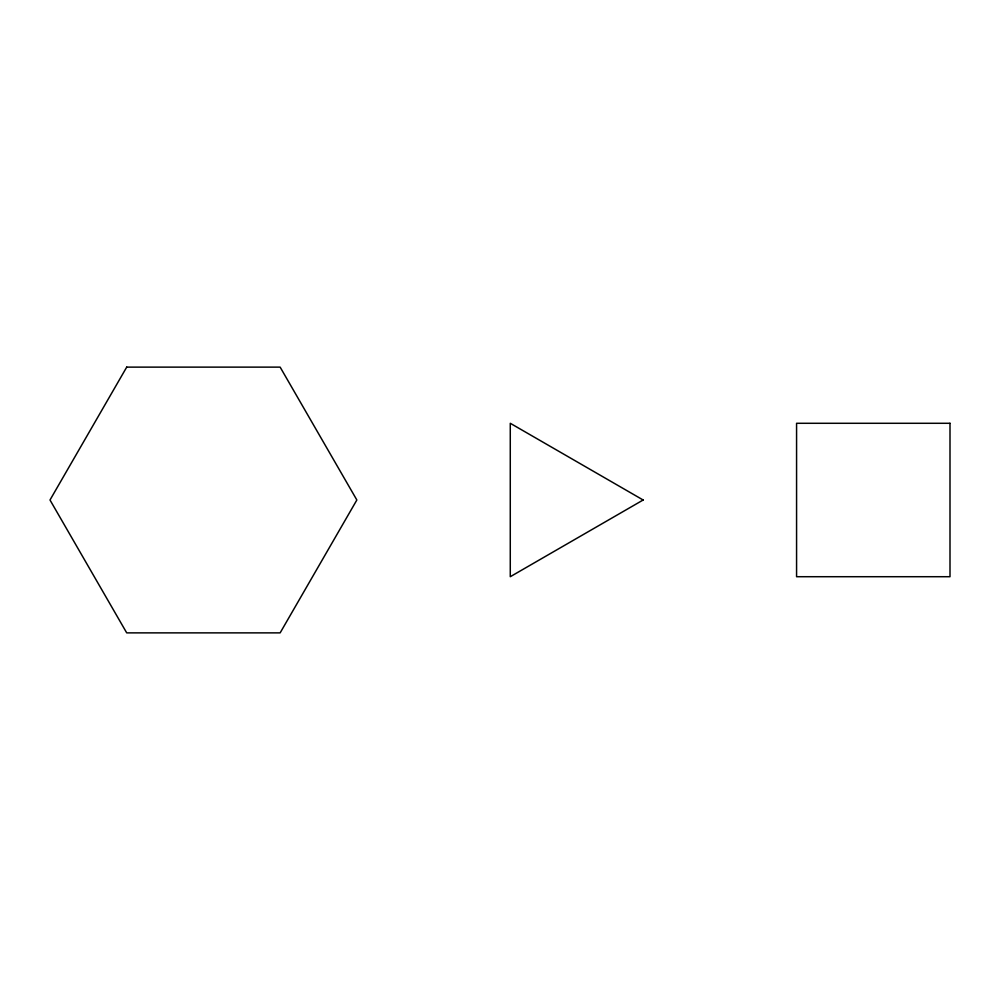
<?xml version="1.0" encoding="UTF-8"?>
<svg xmlns="http://www.w3.org/2000/svg" width="1000" height="1000" viewBox="0 0 1000 1000"><rect width="100%" height="100%" fill="white"/><g stroke="black" fill="none" stroke-linecap="round" stroke-linejoin="round"><path stroke-width="1.5" d="M126.713 367.125L50 500L126.713 632.875L280.138 632.875L356.85 500L280.138 367.125L126.713 367.125M643.15 500L510.275 576.712L510.275 423.288L643.15 500M950 423.288L796.575 423.288L796.575 576.712L950 576.712L950 423.288"/></g></svg>
